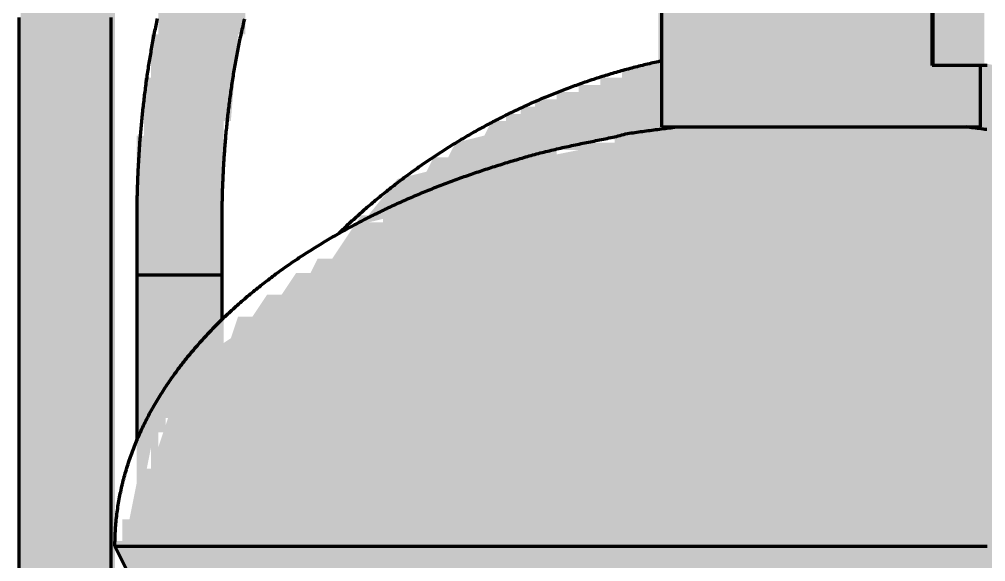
# Model space of a CAD drawing. Header units: millimetres. Extents: x 0 to 420, y 0 to 297.
# Drawn here: x 81.93 to 95.27, y 225.51 to 233.01 of the extents above; entities that cross this region are included whole.
import ezdxf

# ---------------------------------------------------------------- set-up
doc = ezdxf.new("R2010")
doc.units = ezdxf.units.MM
doc.layers.add('01-VISIBLE', color=7, linetype='CONTINUOUS', lineweight=70)
doc.layers.add('13-GRAFICA', color=30, linetype='CONTINUOUS', lineweight=18)

msp = doc.modelspace()

# ---------------------------------------------------------------- hatches: boundary and pattern name
at = {"layer": '13-GRAFICA', "true_color": 0xb21820}
h = msp.add_hatch(color=7, dxfattribs=at)
h.dxf.hatch_style = 1
h.paths.add_polyline_path([(81.95, 219), (81.95, 236.1), (82.05, 236.1), (82.05, 236.7), (82.15, 236.7), (82.15, 237), (82.25, 237), (82.25, 237.2), (82.35, 237.2), (82.35, 237.5), (82.45, 237.5), (82.55, 237.9), (82.85, 238.1), (82.85, 238.3), (83.15, 238.5), (83.15, 238.7), (83.45, 238.8), (84.05, 239.5), (84.25, 239.5), (84.25, 239.6), (84.45, 239.6), (84.45, 239.7), (84.65, 239.7), (84.65, 239.8), (84.85, 239.8), (84.85, 239.9), (85.05, 239.9), (85.05, 240), (85.25, 240), (85.25, 240.1), (85.95, 240.2), (85.95, 240.3), (86.25, 240.3), (86.25, 240.4), (87.05, 240.4), (87.05, 240.5), (98.95, 240.5), (98.95, 240.4), (99.75, 240.4), (99.75, 240.3), (100.05, 240.3), (100.05, 240.2), (100.75, 240.1), (100.75, 240), (100.95, 240), (100.95, 239.9), (101.15, 239.9), (101.15, 239.8), (101.35, 239.8), (101.35, 239.7), (101.95, 239.5), (102.55, 238.8), (102.85, 238.7), (102.85, 238.5), (103.15, 238.3), (103.15, 238.1), (103.45, 237.9), (103.45, 237.7), (103.55, 237.7), (103.55, 237.5), (103.65, 237.5), (103.65, 237.2), (103.75, 237.2), (103.85, 236.7), (103.95, 236.7), (103.95, 236.1), (104.05, 236.1), (104.05, 219), (103.95, 219), (103.75, 218.7), (103.55, 218.7), (103.45, 218.5), (103.25, 218.5), (103.15, 218.3), (102.95, 218.3), (102.95, 215.2), (102.75, 215.2), (102.75, 236.3), (102.65, 236.3), (102.65, 236.6), (102.55, 236.6), (102.55, 236.8), (102.45, 236.8), (102.45, 237.1), (102.35, 237.1), (102.25, 237.4), (101.95, 237.6), (101.95, 237.8), (101.85, 237.8), (101.75, 238), (101.55, 238), (101.25, 238.4), (101.05, 238.4), (100.95, 238.6), (100.75, 238.6), (100.75, 238.7), (100.55, 238.7), (100.55, 238.8), (100.35, 238.8), (100.35, 238.9), (100.05, 238.9), (100.05, 239), (99.75, 239), (99.75, 239.1), (99.25, 239.1), (99.25, 239.2), (86.75, 239.2), (86.75, 239.1), (86.25, 239.1), (86.25, 239), (85.65, 238.9), (85.65, 238.8), (85.05, 238.6), (84.95, 238.4), (84.75, 238.4), (84.45, 238), (84.25, 238), (84.25, 237.9), (84.05, 237.8), (84.05, 237.6), (83.75, 237.4), (83.75, 237.2), (83.55, 237.1), (83.55, 236.8), (83.45, 236.8), (83.35, 236.3), (83.25, 236.3), (83.25, 215.2), (83.05, 215.2), (83.05, 218.3), (82.85, 218.3), (82.75, 218.5), (82.55, 218.5), (82.45, 218.7), (82.25, 218.7), (82.25, 218.8)])
at = {"layer": '13-GRAFICA', "true_color": 0x202020}
h = msp.add_hatch(color=7, dxfattribs=at)
h.dxf.hatch_style = 1
h.paths.add_polyline_path([(83.55, 231.4), (83.65, 231.4), (83.65, 232.2), (83.75, 232.2), (83.75, 232.8), (83.85, 232.8), (83.85, 233.2), (83.95, 233.2), (83.95, 233.7), (84.05, 233.7), (84.05, 233.9), (84.15, 233.9), (84.25, 234.5), (84.35, 234.5), (84.35, 234.7), (84.45, 234.7), (84.65, 235.3), (84.75, 235.3), (85.45, 236.1), (85.75, 236.1), (85.75, 236.2), (85.95, 236.2), (85.95, 236.3), (87.55, 236.4), (87.55, 236.5), (90.05, 236.6), (90.05, 235.4), (88.25, 235.4), (88.25, 235.3), (86.55, 235.2), (86.55, 235.1), (85.95, 235), (85.95, 234.9), (85.75, 234.8), (85.75, 234.6), (85.55, 234.5), (85.45, 234.1), (85.35, 234.1), (85.35, 233.8), (85.25, 233.8), (85.15, 233.2), (85.05, 233.2), (85.05, 232.8), (84.95, 232.8), (84.85, 231.6), (84.75, 231.6), (84.75, 229.5), (83.55, 229.5)])
at = {"layer": '13-GRAFICA', "true_color": 0xc81e2d}
h = msp.add_hatch(color=7, dxfattribs=at)
h.dxf.hatch_style = 1
h.paths.add_polyline_path([(94.45, 233.5), (94.45, 234), (94.15, 234.1), (93.95, 234.4), (94.65, 234.4), (94.65, 234.3), (94.85, 234.3), (94.85, 234.2), (95.25, 233.9), (95.25, 232.4), (94.55, 232.4), (94.55, 233.5)])
at = {"layer": '13-GRAFICA', "true_color": 0xb21820}
h = msp.add_hatch(color=7, dxfattribs=at)
h.dxf.hatch_style = 1
h.paths.add_polyline_path([(90.75, 231.5), (90.75, 233.4), (94.55, 233.4), (94.55, 232.4), (95.25, 232.4), (95.25, 231.5)])
at = {"layer": '13-GRAFICA', "true_color": 0x202020}
h = msp.add_hatch(color=7, dxfattribs=at)
h.dxf.hatch_style = 1
h.paths.add_polyline_path([(87.15, 230.8), (87.55, 230.9), (87.65, 231.1), (87.85, 231.1), (87.95, 231.3), (88.35, 231.4), (88.45, 231.6), (88.65, 231.6), (88.65, 231.7), (88.85, 231.7), (88.85, 231.8), (89.05, 231.8), (89.05, 231.9), (89.35, 231.9), (89.35, 232), (89.65, 232), (89.65, 232.1), (89.95, 232.1), (89.95, 232.2), (90.25, 232.2), (90.25, 232.3), (90.75, 232.4), (90.75, 231.5), (90.65, 231.5), (90.65, 231.4), (89.65, 231.3), (89.65, 231.2), (89.35, 231.2), (89.35, 231.1), (89.15, 231.1), (89.15, 231), (88.25, 230.8), (88.25, 230.7), (88.05, 230.7), (88.05, 230.6), (87.15, 230.4), (87.15, 230.3), (86.75, 230.2), (86.65, 230), (86.45, 230), (86.65, 230.3), (86.75, 230.3)])
h = msp.add_hatch(color=7, dxfattribs=at)
h.dxf.hatch_style = 1
h.paths.add_polyline_path([(98.55, 230.6), (98.35, 230.6), (98.35, 230.7), (98.05, 230.7), (98.05, 230.8), (97.85, 230.8), (97.85, 230.9), (97.15, 231), (97.15, 231.1), (96.85, 231.1), (96.85, 231.2), (95.95, 231.3), (95.95, 231.4), (95.35, 231.4), (95.35, 231.5), (95.25, 231.5), (95.25, 232.4), (95.75, 232.3), (95.75, 232.2), (96.05, 232.2), (96.05, 232.1), (96.35, 232.1), (96.35, 232), (96.65, 232), (96.65, 231.9), (96.95, 231.9), (96.95, 231.8), (97.55, 231.6), (97.65, 231.4), (98.05, 231.3), (98.05, 231.2), (98.35, 231.1), (98.45, 230.9), (98.85, 230.8), (99.25, 230.3), (99.05, 230.3), (99.05, 230.4), (98.85, 230.4), (98.85, 230.5), (98.55, 230.5)])
at = {"layer": '13-GRAFICA', "true_color": 0xb21820}
h = msp.add_hatch(color=7, dxfattribs=at)
h.dxf.hatch_style = 1
h.paths.add_polyline_path([(83.45, 225.3), (83.25, 225.8), (83.35, 225.8), (83.35, 226.1), (83.45, 226.1), (83.55, 226.6), (83.65, 226.6), (83.65, 226.8), (83.75, 226.8), (83.75, 227.1), (83.85, 227.1), (84.05, 227.7), (84.35, 227.9), (84.35, 228.1), (84.55, 228.2), (84.55, 228.4), (84.85, 228.6), (84.95, 228.9), (85.15, 228.9), (85.35, 229.2), (85.55, 229.2), (85.75, 229.5), (85.95, 229.5), (86.05, 229.7), (86.25, 229.7), (86.45, 230), (86.65, 230), (86.75, 230.2), (86.95, 230.2), (86.95, 230.3), (87.15, 230.3), (87.15, 230.4), (88.05, 230.6), (88.05, 230.7), (88.25, 230.7), (88.25, 230.8), (89.15, 231), (89.15, 231.1), (89.65, 231.2), (89.65, 231.3), (90.15, 231.3), (90.15, 231.4), (90.65, 231.4), (90.65, 231.5), (95.35, 231.5), (95.35, 231.4), (95.95, 231.4), (95.95, 231.3), (96.85, 231.2), (96.85, 231.1), (97.55, 231), (97.55, 230.9), (97.85, 230.9), (97.85, 230.8), (98.05, 230.8), (98.05, 230.7), (98.35, 230.7), (98.35, 230.6), (98.55, 230.6), (98.55, 230.5), (98.85, 230.5), (98.85, 230.4), (99.05, 230.4), (99.05, 230.3), (99.65, 230.1), (99.75, 229.9), (100.15, 229.8), (100.25, 229.6), (100.45, 229.6), (100.75, 229.2), (100.95, 229.2), (100.95, 229.1), (101.85, 228.3), (101.85, 228.1), (102.05, 228), (102.15, 227.6), (102.25, 227.6), (102.35, 227.3), (102.45, 227.3), (102.45, 227), (102.55, 227), (102.55, 226.7), (102.65, 226.7), (102.65, 226.1), (102.75, 226.1), (102.75, 225.6), (102.65, 225.6), (102.55, 225.3)])
at = {"layer": '13-GRAFICA', "true_color": 0x202020}
h = msp.add_hatch(color=7, dxfattribs=at)
h.dxf.hatch_style = 1
h.paths.add_polyline_path([(83.55, 229.5), (84.75, 229.5), (84.75, 228.5), (84.55, 228.4), (84.55, 228.2), (84.35, 228.1), (84.35, 227.9), (84.05, 227.7), (84.05, 227.5), (83.95, 227.5), (83.95, 227.3), (83.85, 227.3), (83.85, 227.1), (83.75, 227.1), (83.65, 226.6), (83.55, 226.6)])

# ---------------------------------------------------------------- linework, layer by layer
at = {"layer": '01-VISIBLE'}
for p, q in [((90.8, 231.5191), (90.8, 233.3691)), ((94.5316, 232.3691), (94.5316, 233.3691)), ((94.5402, 233.3701), (94.5402, 232.3691)), ((94.5402, 232.3691), (94.5316, 232.3691)), ((95.2902, 232.3691), (94.5402, 232.3691)), ((95.2, 231.5191), (95.2, 232.3691)), ((81.93, 219), (81.93, 230.731)), ((83.2, 219), (83.2, 230.731)), ((83.55, 230.2052), (83.55, 229.4691)), ((84.725, 230.2052), (84.725, 229.4691)), ((83.55, 229.4691), (83.55, 227.1823)), ((84.725, 229.4691), (84.725, 228.8558)), ((83.4875, 225.25), (83.25, 225.725))]:
    msp.add_line(p, q, dxfattribs=at)
for points in [[(81.93, 230.731), (81.93, 230.756), (81.93, 230.781), (81.93, 230.806), (81.93, 230.831), (81.93, 230.856), (81.93, 230.881), (81.93, 230.906), (81.93, 230.931), (81.93, 230.956), (81.93, 230.981), (81.93, 231.006), (81.93, 231.031), (81.93, 231.056), (81.93, 231.081), (81.93, 231.106), (81.93, 231.131), (81.93, 231.156), (81.93, 231.181), (81.93, 231.206), (81.93, 231.231), (81.93, 231.256), (81.93, 231.281), (81.93, 231.306), (81.93, 231.331), (81.93, 231.356), (81.93, 231.381), (81.93, 231.406), (81.93, 231.431), (81.93, 231.456), (81.93, 231.481), (81.93, 231.506), (81.93, 231.531), (81.93, 231.556), (81.93, 231.581), (81.93, 231.606), (81.93, 231.631), (81.93, 231.656), (81.93, 231.681), (81.93, 231.706), (81.93, 231.731), (81.93, 231.756), (81.93, 231.781), (81.93, 231.806), (81.93, 231.831), (81.93, 231.856), (81.93, 231.881), (81.93, 231.906), (81.93, 231.931), (81.93, 231.956), (81.93, 231.981), (81.93, 232.006), (81.93, 232.031), (81.93, 232.056), (81.93, 232.081), (81.93, 232.106), (81.93, 232.131), (81.93, 232.156), (81.93, 232.181), (81.93, 232.206), (81.93, 232.231), (81.93, 232.256), (81.93, 232.281), (81.93, 232.306), (81.93, 232.331), (81.93, 232.356), (81.93, 232.381), (81.93, 232.406), (81.93, 232.431), (81.93, 232.456), (81.93, 232.481), (81.93, 232.506), (81.93, 232.531), (81.93, 232.556), (81.93, 232.581), (81.93, 232.606), (81.93, 232.631), (81.93, 232.656), (81.93, 232.681), (81.93, 232.706), (81.93, 232.731), (81.93, 232.756), (81.93, 232.781), (81.93, 232.806), (81.93, 232.831), (81.93, 232.856), (81.93, 232.881), (81.93, 232.906), (81.93, 232.931), (81.93, 232.956), (81.93, 232.981), (81.93, 233.006), (81.93, 233.031)], [(83.2, 230.731), (83.2, 230.756), (83.2, 230.781), (83.2, 230.806), (83.2, 230.831), (83.2, 230.856), (83.2, 230.881), (83.2, 230.906), (83.2, 230.931), (83.2, 230.956), (83.2, 230.981), (83.2, 231.006), (83.2, 231.031), (83.2, 231.056), (83.2, 231.081), (83.2, 231.106), (83.2, 231.131), (83.2, 231.156), (83.2, 231.181), (83.2, 231.206), (83.2, 231.231), (83.2, 231.256), (83.2, 231.281), (83.2, 231.306), (83.2, 231.331), (83.2, 231.356), (83.2, 231.381), (83.2, 231.406), (83.2, 231.431), (83.2, 231.456), (83.2, 231.481), (83.2, 231.506), (83.2, 231.531), (83.2, 231.556), (83.2, 231.581), (83.2, 231.606), (83.2, 231.631), (83.2, 231.656), (83.2, 231.681), (83.2, 231.706), (83.2, 231.731), (83.2, 231.756), (83.2, 231.781), (83.2, 231.806), (83.2, 231.831), (83.2, 231.856), (83.2, 231.881), (83.2, 231.906), (83.2, 231.931), (83.2, 231.956), (83.2, 231.981), (83.2, 232.006), (83.2, 232.031), (83.2, 232.056), (83.2, 232.081), (83.2, 232.106), (83.2, 232.131), (83.2, 232.156), (83.2, 232.181), (83.2, 232.206), (83.2, 232.231), (83.2, 232.256), (83.2, 232.281), (83.2, 232.306), (83.2, 232.331), (83.2, 232.356), (83.2, 232.381), (83.2, 232.406), (83.2, 232.431), (83.2, 232.456), (83.2, 232.481), (83.2, 232.506), (83.2, 232.531), (83.2, 232.556), (83.2, 232.581), (83.2, 232.606), (83.2, 232.631), (83.2, 232.656), (83.2, 232.681), (83.2, 232.706), (83.2, 232.731), (83.2, 232.756), (83.2, 232.781), (83.2, 232.806), (83.2, 232.831), (83.2, 232.856), (83.2, 232.881), (83.2, 232.906), (83.2, 232.931), (83.2, 232.956), (83.2, 232.981), (83.2, 233.006), (83.2, 233.031)], [(83.8338, 233.0188), (83.8285, 232.9943), (83.8233, 232.9698), (83.8182, 232.9453), (83.8131, 232.9207), (83.8081, 232.8961), (83.8031, 232.8716), (83.7982, 232.847), (83.7933, 232.8224), (83.7885, 232.7978), (83.7837, 232.7732), (83.779, 232.7486), (83.7743, 232.7239), (83.7697, 232.6993), (83.7652, 232.6746), (83.7607, 232.6499), (83.7563, 232.6253), (83.7519, 232.6006), (83.7475, 232.5759), (83.7433, 232.5512), (83.739, 232.5265), (83.7348, 232.5018), (83.7307, 232.477), (83.7266, 232.4523), (83.7226, 232.4275), (83.7186, 232.4028), (83.7147, 232.378), (83.7108, 232.3533), (83.707, 232.3285), (83.7032, 232.3037), (83.6995, 232.2789), (83.6958, 232.2541), (83.6922, 232.2293), (83.6886, 232.2045), (83.6851, 232.1797), (83.6816, 232.1548), (83.6782, 232.13), (83.6748, 232.1052), (83.6715, 232.0803), (83.6682, 232.0554), (83.6649, 232.0306), (83.6618, 232.0057), (83.6586, 231.9808), (83.6555, 231.956), (83.6525, 231.9311), (83.6495, 231.9062), (83.6465, 231.8813), (83.6436, 231.8564), (83.6407, 231.8315), (83.6379, 231.8066), (83.6352, 231.7816), (83.6324, 231.7567), (83.6298, 231.7318), (83.6271, 231.7069), (83.6246, 231.6819), (83.622, 231.657), (83.6195, 231.632), (83.6171, 231.6071), (83.6147, 231.5821), (83.6123, 231.5572), (83.61, 231.5322), (83.6077, 231.5072), (83.6055, 231.4823), (83.6033, 231.4573), (83.6012, 231.4323), (83.5991, 231.4073), (83.5971, 231.3823), (83.5951, 231.3573), (83.5931, 231.3323), (83.5912, 231.3073), (83.5894, 231.2823), (83.5875, 231.2573), (83.5858, 231.2323), (83.584, 231.2073), (83.5823, 231.1823), (83.5807, 231.1573), (83.5791, 231.1323), (83.5775, 231.1072), (83.576, 231.0822), (83.5745, 231.0572), (83.5731, 231.0322), (83.5717, 231.0071), (83.5704, 230.9821), (83.5691, 230.957), (83.5678, 230.932), (83.5666, 230.907), (83.5655, 230.8819), (83.5643, 230.8569), (83.5632, 230.8318), (83.5622, 230.8068), (83.5612, 230.7817), (83.5602, 230.7567), (83.5593, 230.7316), (83.5585, 230.7066), (83.5576, 230.6815), (83.5569, 230.6564), (83.5561, 230.6314), (83.5554, 230.6063), (83.5548, 230.5813), (83.5541, 230.5562), (83.5536, 230.5311), (83.553, 230.5061), (83.5526, 230.481), (83.5521, 230.4559), (83.5517, 230.4309), (83.5514, 230.4058), (83.551, 230.3807), (83.5508, 230.3557), (83.5505, 230.3306), (83.5503, 230.3055), (83.5502, 230.2804), (83.5501, 230.2554), (83.55, 230.2303), (83.55, 230.2052)], [(85.0374, 233.0105), (85.0315, 232.9861), (85.0257, 232.9618), (85.0199, 232.9374), (85.0142, 232.9131), (85.0086, 232.8887), (85.003, 232.8643), (84.9975, 232.8398), (84.9921, 232.8154), (84.9867, 232.7909), (84.9814, 232.7665), (84.9762, 232.742), (84.971, 232.7175), (84.9659, 232.693), (84.9608, 232.6685), (84.9558, 232.6439), (84.9509, 232.6194), (84.946, 232.5948), (84.9412, 232.5703), (84.9365, 232.5457), (84.9318, 232.5211), (84.9272, 232.4965), (84.9226, 232.4719), (84.9181, 232.4472), (84.9136, 232.4226), (84.9093, 232.3979), (84.9049, 232.3733), (84.9007, 232.3486), (84.8964, 232.3239), (84.8923, 232.2992), (84.8882, 232.2745), (84.8841, 232.2498), (84.8801, 232.2251), (84.8762, 232.2004), (84.8723, 232.1757), (84.8685, 232.1509), (84.8647, 232.1262), (84.861, 232.1014), (84.8574, 232.0766), (84.8538, 232.0519), (84.8502, 232.0271), (84.8467, 232.0023), (84.8433, 231.9775), (84.8399, 231.9527), (84.8365, 231.9279), (84.8333, 231.9031), (84.83, 231.8782), (84.8268, 231.8534), (84.8237, 231.8286), (84.8206, 231.8037), (84.8176, 231.7789), (84.8146, 231.754), (84.8117, 231.7291), (84.8089, 231.7043), (84.806, 231.6794), (84.8033, 231.6545), (84.8005, 231.6296), (84.7979, 231.6047), (84.7953, 231.5798), (84.7927, 231.5549), (84.7902, 231.53), (84.7877, 231.5051), (84.7853, 231.4802), (84.7829, 231.4552), (84.7806, 231.4303), (84.7783, 231.4054), (84.7761, 231.3804), (84.7739, 231.3555), (84.7718, 231.3306), (84.7697, 231.3056), (84.7677, 231.2807), (84.7657, 231.2557), (84.7638, 231.2307), (84.7619, 231.2058), (84.7601, 231.1808), (84.7583, 231.1558), (84.7565, 231.1309), (84.7548, 231.1059), (84.7532, 231.0809), (84.7516, 231.0559), (84.7501, 231.0309), (84.7486, 231.0059), (84.7471, 230.9809), (84.7457, 230.9559), (84.7443, 230.9309), (84.743, 230.9059), (84.7417, 230.8809), (84.7405, 230.8559), (84.7393, 230.8309), (84.7382, 230.8059), (84.7371, 230.7809), (84.7361, 230.7559), (84.7351, 230.7309), (84.7342, 230.7058), (84.7333, 230.6808), (84.7324, 230.6558), (84.7316, 230.6308), (84.7309, 230.6058), (84.7302, 230.5807), (84.7295, 230.5557), (84.7289, 230.5307), (84.7283, 230.5056), (84.7278, 230.4806), (84.7273, 230.4556), (84.7269, 230.4305), (84.7265, 230.4055), (84.7261, 230.3805), (84.7258, 230.3554), (84.7256, 230.3304), (84.7254, 230.3054), (84.7252, 230.2803), (84.7251, 230.2553), (84.725, 230.2303), (84.725, 230.2052)], [(90.8, 232.4316), (90.7754, 232.4263), (90.7509, 232.421), (90.7264, 232.4156), (90.7019, 232.4101), (90.6774, 232.4045), (90.6529, 232.3989), (90.6285, 232.3932), (90.604, 232.3874), (90.5796, 232.3816), (90.5552, 232.3757), (90.5308, 232.3697), (90.5064, 232.3637), (90.482, 232.3576), (90.4577, 232.3515), (90.4333, 232.3452), (90.409, 232.3389), (90.3847, 232.3326), (90.3605, 232.3261), (90.3362, 232.3196), (90.312, 232.3131), (90.2877, 232.3064), (90.2635, 232.2998), (90.2393, 232.293), (90.2152, 232.2862), (90.191, 232.2793), (90.1669, 232.2723), (90.1428, 232.2653), (90.1187, 232.2582), (90.0946, 232.251), (90.0706, 232.2438), (90.0465, 232.2365), (90.0225, 232.2292), (89.9985, 232.2217), (89.9745, 232.2142), (89.9506, 232.2067), (89.9267, 232.1991), (89.9028, 232.1914), (89.8789, 232.1836), (89.855, 232.1758), (89.8312, 232.1679), (89.8073, 232.16), (89.7835, 232.152), (89.7597, 232.1439), (89.736, 232.1357), (89.7123, 232.1275), (89.6885, 232.1192), (89.6648, 232.1109), (89.6412, 232.1025), (89.6175, 232.094), (89.5939, 232.0855), (89.5703, 232.0769), (89.5467, 232.0682), (89.5232, 232.0595), (89.4997, 232.0507), (89.4762, 232.0419), (89.4527, 232.0329), (89.4292, 232.0239), (89.4058, 232.0149), (89.3824, 232.0058), (89.359, 231.9966), (89.3357, 231.9874), (89.3124, 231.978), (89.2891, 231.9687), (89.2658, 231.9592), (89.2425, 231.9497), (89.2193, 231.9402), (89.1961, 231.9305), (89.1729, 231.9209), (89.1498, 231.9111), (89.1267, 231.9013), (89.1036, 231.8914), (89.0805, 231.8815), (89.0575, 231.8714), (89.0345, 231.8614), (89.0115, 231.8512), (88.9886, 231.841), (88.9656, 231.8308), (88.9427, 231.8205), (88.9199, 231.8101), (88.897, 231.7996), (88.8742, 231.7891), (88.8514, 231.7785), (88.8287, 231.7679), (88.806, 231.7572), (88.7833, 231.7465), (88.7606, 231.7356), (88.738, 231.7247), (88.7154, 231.7138), (88.6928, 231.7028), (88.6703, 231.6917), (88.6477, 231.6806), (88.6253, 231.6694), (88.6028, 231.6581), (88.5804, 231.6468), (88.558, 231.6354), (88.5356, 231.624), (88.5133, 231.6125), (88.491, 231.6009), (88.4688, 231.5893), (88.4465, 231.5776), (88.4243, 231.5659), (88.4022, 231.5541), (88.38, 231.5422), (88.3579, 231.5303), (88.3359, 231.5183), (88.3138, 231.5062), (88.2918, 231.4941), (88.2698, 231.482), (88.2479, 231.4697), (88.226, 231.4574), (88.2041, 231.4451), (88.1823, 231.4327), (88.1605, 231.4202), (88.1387, 231.4077), (88.117, 231.3951), (88.0953, 231.3824), (88.0736, 231.3697), (88.052, 231.357), (88.0304, 231.3441), (88.0089, 231.3313), (87.9873, 231.3183), (87.9659, 231.3053), (87.9444, 231.2922), (87.923, 231.2791), (87.9016, 231.2659), (87.8803, 231.2527), (87.859, 231.2394), (87.8377, 231.226), (87.8165, 231.2126), (87.7953, 231.1992), (87.7741, 231.1856), (87.753, 231.172), (87.7319, 231.1584), (87.7109, 231.1447), (87.6898, 231.1309), (87.6689, 231.1171), (87.6479, 231.1032), (87.627, 231.0893), (87.6062, 231.0753), (87.5854, 231.0613), (87.5646, 231.0472), (87.5439, 231.033), (87.5231, 231.0188), (87.5025, 231.0045), (87.4819, 230.9902), (87.4613, 230.9758), (87.4407, 230.9613), (87.4202, 230.9468), (87.3998, 230.9323), (87.3793, 230.9177), (87.359, 230.903), (87.3386, 230.8883), (87.3183, 230.8735), (87.298, 230.8586), (87.2778, 230.8438), (87.2576, 230.8288), (87.2375, 230.8138), (87.2174, 230.7987), (87.1973, 230.7836), (87.1773, 230.7685), (87.1573, 230.7532), (87.1374, 230.738), (87.1175, 230.7226), (87.0977, 230.7072), (87.0779, 230.6918), (87.0581, 230.6763), (87.0384, 230.6608), (87.0187, 230.6452), (86.999, 230.6295), (86.9795, 230.6138), (86.9599, 230.598), (86.9404, 230.5822), (86.9209, 230.5663), (86.9015, 230.5504), (86.8821, 230.5344), (86.8628, 230.5184), (86.8435, 230.5023), (86.8243, 230.4862), (86.8051, 230.47), (86.7859, 230.4538), (86.7668, 230.4375), (86.7477, 230.4211), (86.7287, 230.4047), (86.7097, 230.3883), (86.6908, 230.3718), (86.6719, 230.3552), (86.6531, 230.3386), (86.6343, 230.322), (86.6155, 230.3052), (86.5968, 230.2885), (86.5781, 230.2717), (86.5595, 230.2548), (86.541, 230.2379), (86.5224, 230.2209), (86.504, 230.2039), (86.4855, 230.1869), (86.4672, 230.1697), (86.4488, 230.1526), (86.4305, 230.1354), (86.4123, 230.1181), (86.3941, 230.1008), (86.376, 230.0834), (86.3579, 230.066), (86.3398, 230.0485)], [(90.8, 232.4316), (90.7754, 232.4263), (90.7509, 232.421), (90.7264, 232.4156), (90.7019, 232.4101), (90.6774, 232.4045), (90.6529, 232.3989), (90.6285, 232.3932), (90.604, 232.3874), (90.5796, 232.3816), (90.5552, 232.3757), (90.5308, 232.3697), (90.5064, 232.3637), (90.482, 232.3576), (90.4577, 232.3515), (90.4333, 232.3452), (90.409, 232.3389), (90.3847, 232.3326), (90.3605, 232.3261), (90.3362, 232.3196), (90.312, 232.3131), (90.2877, 232.3064), (90.2635, 232.2998), (90.2393, 232.293), (90.2152, 232.2862), (90.191, 232.2793), (90.1669, 232.2723), (90.1428, 232.2653), (90.1187, 232.2582), (90.0946, 232.251), (90.0706, 232.2438), (90.0465, 232.2365), (90.0225, 232.2292), (89.9985, 232.2217), (89.9745, 232.2142), (89.9506, 232.2067), (89.9267, 232.1991), (89.9028, 232.1914), (89.8789, 232.1836), (89.855, 232.1758), (89.8312, 232.1679), (89.8073, 232.16), (89.7835, 232.152), (89.7597, 232.1439), (89.736, 232.1357), (89.7123, 232.1275), (89.6885, 232.1192), (89.6648, 232.1109), (89.6412, 232.1025), (89.6175, 232.094), (89.5939, 232.0855), (89.5703, 232.0769), (89.5467, 232.0682), (89.5232, 232.0595), (89.4997, 232.0507), (89.4762, 232.0419), (89.4527, 232.0329), (89.4292, 232.0239), (89.4058, 232.0149), (89.3824, 232.0058), (89.359, 231.9966), (89.3357, 231.9874), (89.3124, 231.978), (89.2891, 231.9687), (89.2658, 231.9592), (89.2425, 231.9497), (89.2193, 231.9402), (89.1961, 231.9305), (89.1729, 231.9209), (89.1498, 231.9111), (89.1267, 231.9013), (89.1036, 231.8914), (89.0805, 231.8815), (89.0575, 231.8714), (89.0345, 231.8614), (89.0115, 231.8512), (88.9886, 231.841), (88.9656, 231.8308), (88.9427, 231.8205), (88.9199, 231.8101), (88.897, 231.7996), (88.8742, 231.7891), (88.8514, 231.7785), (88.8287, 231.7679), (88.806, 231.7572), (88.7833, 231.7465), (88.7606, 231.7356), (88.738, 231.7247), (88.7154, 231.7138), (88.6928, 231.7028), (88.6703, 231.6917), (88.6477, 231.6806), (88.6253, 231.6694), (88.6028, 231.6581), (88.5804, 231.6468), (88.558, 231.6354), (88.5356, 231.624), (88.5133, 231.6125), (88.491, 231.6009), (88.4688, 231.5893), (88.4465, 231.5776), (88.4243, 231.5659), (88.4022, 231.5541), (88.38, 231.5422), (88.3579, 231.5303), (88.3359, 231.5183), (88.3138, 231.5062), (88.2918, 231.4941), (88.2698, 231.482), (88.2479, 231.4697), (88.226, 231.4574), (88.2041, 231.4451), (88.1823, 231.4327), (88.1605, 231.4202), (88.1387, 231.4077), (88.117, 231.3951), (88.0953, 231.3824), (88.0736, 231.3697), (88.052, 231.357), (88.0304, 231.3441), (88.0089, 231.3313), (87.9873, 231.3183), (87.9659, 231.3053), (87.9444, 231.2922), (87.923, 231.2791), (87.9016, 231.2659), (87.8803, 231.2527), (87.859, 231.2394), (87.8377, 231.226), (87.8165, 231.2126), (87.7953, 231.1992), (87.7741, 231.1856), (87.753, 231.172), (87.7319, 231.1584), (87.7109, 231.1447), (87.6898, 231.1309), (87.6689, 231.1171), (87.6479, 231.1032), (87.627, 231.0893), (87.6062, 231.0753), (87.5854, 231.0613), (87.5646, 231.0472), (87.5439, 231.033), (87.5231, 231.0188), (87.5025, 231.0045), (87.4819, 230.9902), (87.4613, 230.9758), (87.4407, 230.9613), (87.4202, 230.9468), (87.3998, 230.9323), (87.3793, 230.9177), (87.359, 230.903), (87.3386, 230.8883), (87.3183, 230.8735), (87.298, 230.8586), (87.2778, 230.8438), (87.2576, 230.8288), (87.2375, 230.8138), (87.2174, 230.7987), (87.1973, 230.7836), (87.1773, 230.7685), (87.1573, 230.7532), (87.1374, 230.738), (87.1175, 230.7226), (87.0977, 230.7072), (87.0779, 230.6918), (87.0581, 230.6763), (87.0384, 230.6608), (87.0187, 230.6452), (86.999, 230.6295), (86.9795, 230.6138), (86.9599, 230.598), (86.9404, 230.5822), (86.9209, 230.5663), (86.9015, 230.5504), (86.8821, 230.5344), (86.8628, 230.5184), (86.8435, 230.5023), (86.8243, 230.4862), (86.8051, 230.47), (86.7859, 230.4538), (86.7668, 230.4375), (86.7477, 230.4211), (86.7287, 230.4047), (86.7097, 230.3883), (86.6908, 230.3718), (86.6719, 230.3552), (86.6531, 230.3386), (86.6343, 230.322), (86.6155, 230.3052), (86.5968, 230.2885), (86.5781, 230.2717), (86.5595, 230.2548), (86.541, 230.2379), (86.5224, 230.2209), (86.504, 230.2039), (86.4855, 230.1869), (86.4672, 230.1697), (86.4488, 230.1526), (86.4305, 230.1354), (86.4123, 230.1181), (86.3941, 230.1008), (86.376, 230.0834), (86.3579, 230.066), (86.3398, 230.0485)], [(90.8, 232.4316), (90.7754, 232.4263), (90.7509, 232.421), (90.7264, 232.4156), (90.7019, 232.4101), (90.6774, 232.4045), (90.6529, 232.3989), (90.6285, 232.3932), (90.604, 232.3874), (90.5796, 232.3816), (90.5552, 232.3757), (90.5308, 232.3697), (90.5064, 232.3637), (90.482, 232.3576), (90.4577, 232.3515), (90.4333, 232.3452), (90.409, 232.3389), (90.3847, 232.3326), (90.3605, 232.3261), (90.3362, 232.3196), (90.312, 232.3131), (90.2877, 232.3064), (90.2635, 232.2998), (90.2393, 232.293), (90.2152, 232.2862), (90.191, 232.2793), (90.1669, 232.2723), (90.1428, 232.2653), (90.1187, 232.2582), (90.0946, 232.251), (90.0706, 232.2438), (90.0465, 232.2365), (90.0225, 232.2292), (89.9985, 232.2217), (89.9745, 232.2142), (89.9506, 232.2067), (89.9267, 232.1991), (89.9028, 232.1914), (89.8789, 232.1836), (89.855, 232.1758), (89.8312, 232.1679), (89.8073, 232.16), (89.7835, 232.152), (89.7597, 232.1439), (89.736, 232.1357), (89.7123, 232.1275), (89.6885, 232.1192), (89.6648, 232.1109), (89.6412, 232.1025), (89.6175, 232.094), (89.5939, 232.0855), (89.5703, 232.0769), (89.5467, 232.0682), (89.5232, 232.0595), (89.4997, 232.0507), (89.4762, 232.0419), (89.4527, 232.0329), (89.4292, 232.0239), (89.4058, 232.0149), (89.3824, 232.0058), (89.359, 231.9966), (89.3357, 231.9874), (89.3124, 231.978), (89.2891, 231.9687), (89.2658, 231.9592), (89.2425, 231.9497), (89.2193, 231.9402), (89.1961, 231.9305), (89.1729, 231.9209), (89.1498, 231.9111), (89.1267, 231.9013), (89.1036, 231.8914), (89.0805, 231.8815), (89.0575, 231.8714), (89.0345, 231.8614), (89.0115, 231.8512), (88.9886, 231.841), (88.9656, 231.8308), (88.9427, 231.8205), (88.9199, 231.8101), (88.897, 231.7996), (88.8742, 231.7891), (88.8514, 231.7785), (88.8287, 231.7679), (88.806, 231.7572), (88.7833, 231.7465), (88.7606, 231.7356), (88.738, 231.7247), (88.7154, 231.7138), (88.6928, 231.7028), (88.6703, 231.6917), (88.6477, 231.6806), (88.6253, 231.6694), (88.6028, 231.6581), (88.5804, 231.6468), (88.558, 231.6354), (88.5356, 231.624), (88.5133, 231.6125), (88.491, 231.6009), (88.4688, 231.5893), (88.4465, 231.5776), (88.4243, 231.5659), (88.4022, 231.5541), (88.38, 231.5422), (88.3579, 231.5303), (88.3359, 231.5183), (88.3138, 231.5062), (88.2918, 231.4941), (88.2698, 231.482), (88.2479, 231.4697), (88.226, 231.4574), (88.2041, 231.4451), (88.1823, 231.4327), (88.1605, 231.4202), (88.1387, 231.4077), (88.117, 231.3951), (88.0953, 231.3824), (88.0736, 231.3697), (88.052, 231.357), (88.0304, 231.3441), (88.0089, 231.3313), (87.9873, 231.3183), (87.9659, 231.3053), (87.9444, 231.2922), (87.923, 231.2791), (87.9016, 231.2659), (87.8803, 231.2527), (87.859, 231.2394), (87.8377, 231.226), (87.8165, 231.2126), (87.7953, 231.1992), (87.7741, 231.1856), (87.753, 231.172), (87.7319, 231.1584), (87.7109, 231.1447), (87.6898, 231.1309), (87.6689, 231.1171), (87.6479, 231.1032), (87.627, 231.0893), (87.6062, 231.0753), (87.5854, 231.0613), (87.5646, 231.0472), (87.5439, 231.033), (87.5231, 231.0188), (87.5025, 231.0045), (87.4819, 230.9902), (87.4613, 230.9758), (87.4407, 230.9613), (87.4202, 230.9468), (87.3998, 230.9323), (87.3793, 230.9177), (87.359, 230.903), (87.3386, 230.8883), (87.3183, 230.8735), (87.298, 230.8586), (87.2778, 230.8438), (87.2576, 230.8288), (87.2375, 230.8138), (87.2174, 230.7987), (87.1973, 230.7836), (87.1773, 230.7685), (87.1573, 230.7532), (87.1374, 230.738), (87.1175, 230.7226), (87.0977, 230.7072), (87.0779, 230.6918), (87.0581, 230.6763), (87.0384, 230.6608), (87.0187, 230.6452), (86.999, 230.6295), (86.9795, 230.6138), (86.9599, 230.598), (86.9404, 230.5822), (86.9209, 230.5663), (86.9015, 230.5504), (86.8821, 230.5344), (86.8628, 230.5184), (86.8435, 230.5023), (86.8243, 230.4862), (86.8051, 230.47), (86.7859, 230.4538), (86.7668, 230.4375), (86.7477, 230.4211), (86.7287, 230.4047), (86.7097, 230.3883), (86.6908, 230.3718), (86.6719, 230.3552), (86.6531, 230.3386), (86.6343, 230.322), (86.6155, 230.3052), (86.5968, 230.2885), (86.5781, 230.2717), (86.5595, 230.2548), (86.541, 230.2379), (86.5224, 230.2209), (86.504, 230.2039), (86.4855, 230.1869), (86.4672, 230.1697), (86.4488, 230.1526), (86.4305, 230.1354), (86.4123, 230.1181), (86.3941, 230.1008), (86.376, 230.0834), (86.3579, 230.066), (86.3398, 230.0485)], [(90.8, 232.4316), (90.7754, 232.4263), (90.7509, 232.421), (90.7264, 232.4156), (90.7019, 232.4101), (90.6774, 232.4045), (90.6529, 232.3989), (90.6285, 232.3932), (90.604, 232.3874), (90.5796, 232.3816), (90.5552, 232.3757), (90.5308, 232.3697), (90.5064, 232.3637), (90.482, 232.3576), (90.4577, 232.3515), (90.4333, 232.3452), (90.409, 232.3389), (90.3847, 232.3326), (90.3605, 232.3261), (90.3362, 232.3196), (90.312, 232.3131), (90.2877, 232.3064), (90.2635, 232.2998), (90.2393, 232.293), (90.2152, 232.2862), (90.191, 232.2793), (90.1669, 232.2723), (90.1428, 232.2653), (90.1187, 232.2582), (90.0946, 232.251), (90.0706, 232.2438), (90.0465, 232.2365), (90.0225, 232.2292), (89.9985, 232.2217), (89.9745, 232.2142), (89.9506, 232.2067), (89.9267, 232.1991), (89.9028, 232.1914), (89.8789, 232.1836), (89.855, 232.1758), (89.8312, 232.1679), (89.8073, 232.16), (89.7835, 232.152), (89.7597, 232.1439), (89.736, 232.1357), (89.7123, 232.1275), (89.6885, 232.1192), (89.6648, 232.1109), (89.6412, 232.1025), (89.6175, 232.094), (89.5939, 232.0855), (89.5703, 232.0769), (89.5467, 232.0682), (89.5232, 232.0595), (89.4997, 232.0507), (89.4762, 232.0419), (89.4527, 232.0329), (89.4292, 232.0239), (89.4058, 232.0149), (89.3824, 232.0058), (89.359, 231.9966), (89.3357, 231.9874), (89.3124, 231.978), (89.2891, 231.9687), (89.2658, 231.9592), (89.2425, 231.9497), (89.2193, 231.9402), (89.1961, 231.9305), (89.1729, 231.9209), (89.1498, 231.9111), (89.1267, 231.9013), (89.1036, 231.8914), (89.0805, 231.8815), (89.0575, 231.8714), (89.0345, 231.8614), (89.0115, 231.8512), (88.9886, 231.841), (88.9656, 231.8308), (88.9427, 231.8205), (88.9199, 231.8101), (88.897, 231.7996), (88.8742, 231.7891), (88.8514, 231.7785), (88.8287, 231.7679), (88.806, 231.7572), (88.7833, 231.7465), (88.7606, 231.7356), (88.738, 231.7247), (88.7154, 231.7138), (88.6928, 231.7028), (88.6703, 231.6917), (88.6477, 231.6806), (88.6253, 231.6694), (88.6028, 231.6581), (88.5804, 231.6468), (88.558, 231.6354), (88.5356, 231.624), (88.5133, 231.6125), (88.491, 231.6009), (88.4688, 231.5893), (88.4465, 231.5776), (88.4243, 231.5659), (88.4022, 231.5541), (88.38, 231.5422), (88.3579, 231.5303), (88.3359, 231.5183), (88.3138, 231.5062), (88.2918, 231.4941), (88.2698, 231.482), (88.2479, 231.4697), (88.226, 231.4574), (88.2041, 231.4451), (88.1823, 231.4327), (88.1605, 231.4202), (88.1387, 231.4077), (88.117, 231.3951), (88.0953, 231.3824), (88.0736, 231.3697), (88.052, 231.357), (88.0304, 231.3441), (88.0089, 231.3313), (87.9873, 231.3183), (87.9659, 231.3053), (87.9444, 231.2922), (87.923, 231.2791), (87.9016, 231.2659), (87.8803, 231.2527), (87.859, 231.2394), (87.8377, 231.226), (87.8165, 231.2126), (87.7953, 231.1992), (87.7741, 231.1856), (87.753, 231.172), (87.7319, 231.1584), (87.7109, 231.1447), (87.6898, 231.1309), (87.6689, 231.1171), (87.6479, 231.1032), (87.627, 231.0893), (87.6062, 231.0753), (87.5854, 231.0613), (87.5646, 231.0472), (87.5439, 231.033), (87.5231, 231.0188), (87.5025, 231.0045), (87.4819, 230.9902), (87.4613, 230.9758), (87.4407, 230.9613), (87.4202, 230.9468), (87.3998, 230.9323), (87.3793, 230.9177), (87.359, 230.903), (87.3386, 230.8883), (87.3183, 230.8735), (87.298, 230.8586), (87.2778, 230.8438), (87.2576, 230.8288), (87.2375, 230.8138), (87.2174, 230.7987), (87.1973, 230.7836), (87.1773, 230.7685), (87.1573, 230.7532), (87.1374, 230.738), (87.1175, 230.7226), (87.0977, 230.7072), (87.0779, 230.6918), (87.0581, 230.6763), (87.0384, 230.6608), (87.0187, 230.6452), (86.999, 230.6295), (86.9795, 230.6138), (86.9599, 230.598), (86.9404, 230.5822), (86.9209, 230.5663), (86.9015, 230.5504), (86.8821, 230.5344), (86.8628, 230.5184), (86.8435, 230.5023), (86.8243, 230.4862), (86.8051, 230.47), (86.7859, 230.4538), (86.7668, 230.4375), (86.7477, 230.4211), (86.7287, 230.4047), (86.7097, 230.3883), (86.6908, 230.3718), (86.6719, 230.3552), (86.6531, 230.3386), (86.6343, 230.322), (86.6155, 230.3052), (86.5968, 230.2885), (86.5781, 230.2717), (86.5595, 230.2548), (86.541, 230.2379), (86.5224, 230.2209), (86.504, 230.2039), (86.4855, 230.1869), (86.4672, 230.1697), (86.4488, 230.1526), (86.4305, 230.1354), (86.4123, 230.1181), (86.3941, 230.1008), (86.376, 230.0834), (86.3579, 230.066), (86.3398, 230.0485)], [(83.25, 225.725), (83.2501, 225.7512), (83.2503, 225.7774), (83.2508, 225.8036), (83.2514, 225.8299), (83.2523, 225.8561), (83.2533, 225.8823), (83.2545, 225.9084), (83.256, 225.9346), (83.2576, 225.9608), (83.2594, 225.9869), (83.2614, 226.0131), (83.2636, 226.0392), (83.266, 226.0653), (83.2686, 226.0914), (83.2713, 226.1175), (83.2743, 226.1435), (83.2774, 226.1696), (83.2808, 226.1956), (83.2843, 226.2216), (83.288, 226.2475), (83.2919, 226.2734), (83.296, 226.2993), (83.3002, 226.3252), (83.3047, 226.351), (83.3093, 226.3768), (83.3141, 226.4026), (83.3191, 226.4284), (83.3243, 226.4541), (83.3296, 226.4797), (83.3352, 226.5054), (83.3409, 226.5309), (83.3467, 226.5565), (83.3528, 226.582), (83.359, 226.6075), (83.3654, 226.6329), (83.372, 226.6583), (83.3788, 226.6836), (83.3857, 226.7089), (83.3928, 226.7341), (83.4001, 226.7593), (83.4075, 226.7845), (83.4151, 226.8095), (83.4229, 226.8346), (83.4308, 226.8596), (83.4389, 226.8845), (83.4472, 226.9094), (83.4556, 226.9342), (83.4642, 226.959), (83.473, 226.9837), (83.4819, 227.0084), (83.491, 227.0329), (83.5002, 227.0575), (83.5096, 227.082), (83.5192, 227.1064), (83.5289, 227.1307), (83.5387, 227.155), (83.5487, 227.1793), (83.5589, 227.2034), (83.5692, 227.2275), (83.5797, 227.2516), (83.5903, 227.2755), (83.6011, 227.2994), (83.612, 227.3233), (83.623, 227.3471), (83.6342, 227.3708), (83.6456, 227.3944), (83.6571, 227.418), (83.6687, 227.4414), (83.6805, 227.4649), (83.6924, 227.4882), (83.7045, 227.5115), (83.7166, 227.5347), (83.729, 227.5579), (83.7414, 227.5809), (83.754, 227.6039), (83.7668, 227.6269), (83.7796, 227.6497), (83.7926, 227.6725), (83.8057, 227.6952), (83.819, 227.7178), (83.8323, 227.7404), (83.8458, 227.7628), (83.8595, 227.7852), (83.8732, 227.8076), (83.8871, 227.8298), (83.9011, 227.852), (83.9152, 227.8741), (83.9294, 227.8961), (83.9437, 227.918), (83.9582, 227.9399), (83.9728, 227.9617), (83.9875, 227.9834), (84.0023, 228.0051), (84.0172, 228.0266), (84.0322, 228.0481), (84.0473, 228.0695), (84.0626, 228.0909), (84.0779, 228.1121), (84.0934, 228.1333), (84.1089, 228.1544), (84.1246, 228.1754), (84.1403, 228.1964), (84.1562, 228.2173), (84.1722, 228.2381), (84.1882, 228.2588), (84.2044, 228.2794), (84.2206, 228.3), (84.237, 228.3205), (84.2535, 228.3409), (84.2701, 228.3612), (84.2867, 228.3814), (84.3035, 228.4016), (84.3203, 228.4217), (84.3373, 228.4417), (84.3543, 228.4616), (84.3714, 228.4815), (84.3886, 228.5012), (84.4059, 228.5209), (84.4233, 228.5406), (84.4408, 228.5601), (84.4584, 228.5796), (84.476, 228.599), (84.4938, 228.6183), (84.5116, 228.6375), (84.5295, 228.6566), (84.5475, 228.6757), (84.5655, 228.6947), (84.5837, 228.7136), (84.6019, 228.7325), (84.6202, 228.7513), (84.6386, 228.7699), (84.6571, 228.7886), (84.6756, 228.8071), (84.6942, 228.8256), (84.7129, 228.8439), (84.7317, 228.8623), (84.7505, 228.8805), (84.7694, 228.8986), (84.7884, 228.9167), (84.8075, 228.9347), (84.8266, 228.9527), (84.8458, 228.9705), (84.8651, 228.9883), (84.8844, 229.006), (84.9038, 229.0236), (84.9233, 229.0412), (84.9428, 229.0587), (84.9624, 229.0761), (84.9821, 229.0934), (85.0018, 229.1107), (85.0217, 229.1278), (85.0415, 229.1449), (85.0614, 229.162), (85.0814, 229.1789), (85.1015, 229.1958), (85.1216, 229.2126), (85.1418, 229.2294), (85.162, 229.2461), (85.1823, 229.2627), (85.2027, 229.2792), (85.2231, 229.2956), (85.2436, 229.312), (85.2641, 229.3283), (85.2847, 229.3446), (85.3053, 229.3607), (85.326, 229.3768), (85.3468, 229.3928), (85.3676, 229.4088), (85.3884, 229.4247), (85.4094, 229.4405), (85.4303, 229.4562), (85.4513, 229.4719), (85.4724, 229.4875), (85.4935, 229.503), (85.5147, 229.5185), (85.5359, 229.5338), (85.5572, 229.5492), (85.5785, 229.5644), (85.5999, 229.5796), (85.6213, 229.5947), (85.6428, 229.6098), (85.6643, 229.6247), (85.6859, 229.6396), (85.7075, 229.6545), (85.7292, 229.6692), (85.7509, 229.6839), (85.7726, 229.6986), (85.7944, 229.7131), (85.8163, 229.7276), (85.8382, 229.7421), (85.8601, 229.7564), (85.8821, 229.7707), (85.9041, 229.785), (85.9262, 229.7991), (85.9483, 229.8132), (85.9704, 229.8273), (85.9926, 229.8413), (86.0148, 229.8552), (86.0371, 229.869), (86.0594, 229.8828), (86.0817, 229.8965), (86.1041, 229.9101), (86.1266, 229.9237), (86.149, 229.9372), (86.1715, 229.9507), (86.1941, 229.964), (86.2167, 229.9774), (86.2393, 229.9906), (86.2619, 230.0038), (86.2846, 230.0169), (86.3074, 230.03), (86.3301, 230.043), (86.3529, 230.056), (86.3758, 230.0688), (86.3986, 230.0817), (86.4215, 230.0944), (86.4445, 230.1071), (86.4675, 230.1197), (86.4905, 230.1323), (86.5135, 230.1448), (86.5366, 230.1572), (86.5597, 230.1696), (86.5828, 230.182), (86.606, 230.1942), (86.6292, 230.2064), (86.6525, 230.2186), (86.6757, 230.2306), (86.699, 230.2427), (86.7224, 230.2546), (86.7457, 230.2665), (86.7691, 230.2783), (86.7925, 230.2901), (86.816, 230.3018), (86.8395, 230.3135), (86.863, 230.3251), (86.8865, 230.3366), (86.9101, 230.3481), (86.9337, 230.3596), (86.9573, 230.3709), (86.981, 230.3822), (87.0047, 230.3935), (87.0284, 230.4047), (87.0521, 230.4158), (87.0759, 230.4269), (87.0997, 230.4379), (87.1235, 230.4489), (87.1473, 230.4598), (87.1712, 230.4706), (87.1951, 230.4814), (87.219, 230.4921), (87.2429, 230.5028), (87.2669, 230.5134), (87.2909, 230.524), (87.3149, 230.5345), (87.3389, 230.545), (87.363, 230.5554), (87.3871, 230.5658), (87.4112, 230.5761), (87.4353, 230.5863), (87.4595, 230.5965), (87.4837, 230.6067), (87.5079, 230.6167), (87.5321, 230.6268), (87.5564, 230.6367), (87.5806, 230.6466), (87.6049, 230.6565), (87.6293, 230.6662), (87.6536, 230.676), (87.678, 230.6856), (87.7024, 230.6952), (87.7268, 230.7048), (87.7512, 230.7143), (87.7757, 230.7237), (87.8002, 230.7331), (87.8247, 230.7424), (87.8492, 230.7516), (87.8738, 230.7608), (87.8984, 230.7699), (87.923, 230.779), (87.9476, 230.788), (87.9722, 230.797), (87.9969, 230.8059), (88.0215, 230.8148), (88.0462, 230.8236), (88.0709, 230.8323), (88.0957, 230.841), (88.1204, 230.8497), (88.1452, 230.8583), (88.17, 230.8668), (88.1948, 230.8753), (88.2196, 230.8838), (88.2444, 230.8922), (88.2693, 230.9006), (88.2941, 230.9089), (88.319, 230.9171), (88.3439, 230.9254), (88.3688, 230.9335), (88.3938, 230.9417), (88.4187, 230.9498), (88.4436, 230.9579), (88.4686, 230.9659), (88.4936, 230.9739), (88.5185, 230.9818), (88.5435, 230.9898), (88.5685, 230.9977), (88.5935, 231.0055), (88.6186, 231.0133), (88.6436, 231.0211), (88.6686, 231.0289), (88.6937, 231.0366), (88.7188, 231.0443), (88.7439, 231.0519), (88.769, 231.0595), (88.7941, 231.067), (88.8192, 231.0745), (88.8443, 231.082), (88.8695, 231.0894), (88.8947, 231.0967), (88.9199, 231.1039), (88.9451, 231.1111), (88.9703, 231.1182), (88.9956, 231.1253), (89.0208, 231.1322), (89.0461, 231.1391), (89.0715, 231.1459), (89.0968, 231.1526), (89.1222, 231.1593), (89.1475, 231.1658), (89.1729, 231.1723), (89.1984, 231.1787), (89.2238, 231.185), (89.2493, 231.1913), (89.2748, 231.1975), (89.3003, 231.2036), (89.3258, 231.2096), (89.3513, 231.2156), (89.3768, 231.2215), (89.4024, 231.2273), (89.428, 231.2331), (89.4536, 231.2388), (89.4792, 231.2445), (89.5048, 231.2501), (89.5304, 231.2556), (89.556, 231.2611), (89.5817, 231.2666), (89.6073, 231.272), (89.633, 231.2774), (89.6586, 231.2828), (89.6843, 231.2881), (89.71, 231.2934), (89.7357, 231.2987), (89.7614, 231.3039), (89.7871, 231.3091), (89.8127, 231.3144), (89.8384, 231.3196), (89.8641, 231.3248), (89.8898, 231.33), (89.9155, 231.3352), (89.9412, 231.3404), (89.9669, 231.3457), (89.9926, 231.351), (90.0182, 231.3563), (90.0439, 231.3616), (90.0696, 231.3669), (90.0953, 231.3722), (90.1209, 231.3777), (90.1465, 231.3833), (90.1721, 231.3892), (90.1975, 231.3955), (90.2228, 231.4025), (90.2479, 231.41), (90.2732, 231.4169), (90.2988, 231.4226), (90.3246, 231.4274), (90.3504, 231.4318), (90.3763, 231.4359), (90.4022, 231.4398), (90.4282, 231.4436), (90.4541, 231.4473), (90.4801, 231.4509), (90.5061, 231.4545), (90.532, 231.4581), (90.558, 231.4616), (90.584, 231.4651), (90.61, 231.4686), (90.636, 231.4721), (90.662, 231.4755), (90.688, 231.4789), (90.714, 231.4824), (90.74, 231.4858), (90.766, 231.4891), (90.792, 231.4925), (90.818, 231.4958), (90.844, 231.4991), (90.87, 231.5025), (90.896, 231.5057), (90.922, 231.509), (90.948, 231.5123), (90.974, 231.5157), (91, 231.5191)], [(90.8, 231.5191), (90.825, 231.5191), (90.85, 231.5191), (90.875, 231.5191), (90.9, 231.5191), (90.925, 231.5191), (90.95, 231.5191), (90.975, 231.5191), (91, 231.5191), (91.025, 231.5191), (91.05, 231.5191), (91.075, 231.5191), (91.1, 231.5191), (91.125, 231.5191), (91.15, 231.5191), (91.175, 231.5191), (91.2, 231.5191), (91.225, 231.5191), (91.25, 231.5191), (91.275, 231.5191), (91.3, 231.5191), (91.325, 231.5191), (91.35, 231.5191), (91.375, 231.5191), (91.4, 231.5191), (91.425, 231.5191), (91.45, 231.5191), (91.475, 231.5191), (91.5, 231.5191), (91.525, 231.5191), (91.55, 231.5191), (91.575, 231.5191), (91.6, 231.5191), (91.625, 231.5191), (91.65, 231.5191), (91.675, 231.5191), (91.7, 231.5191), (91.725, 231.5191), (91.75, 231.5191), (91.775, 231.5191), (91.8, 231.5191), (91.825, 231.5191), (91.85, 231.5191), (91.875, 231.5191), (91.9, 231.5191), (91.925, 231.5191), (91.95, 231.5191), (91.975, 231.5191), (92, 231.5191), (92.025, 231.5191), (92.05, 231.5191), (92.075, 231.5191), (92.1, 231.5191), (92.125, 231.5191), (92.15, 231.5191), (92.175, 231.5191), (92.2, 231.5191), (92.225, 231.5191), (92.25, 231.5191), (92.275, 231.5191), (92.3, 231.5191), (92.325, 231.5191), (92.35, 231.5191), (92.375, 231.5191), (92.4, 231.5191), (92.425, 231.5191), (92.45, 231.5191), (92.475, 231.5191), (92.5, 231.5191), (92.525, 231.5191), (92.55, 231.5191), (92.575, 231.5191), (92.6, 231.5191), (92.625, 231.5191), (92.65, 231.5191), (92.675, 231.5191), (92.7, 231.5191), (92.725, 231.5191), (92.75, 231.5191), (92.775, 231.5191), (92.8, 231.5191), (92.825, 231.5191), (92.85, 231.5191), (92.875, 231.5191), (92.9, 231.5191), (92.925, 231.5191), (92.95, 231.5191), (92.975, 231.5191), (93, 231.5191), (93.025, 231.5191), (93.05, 231.5191), (93.075, 231.5191), (93.1, 231.5191), (93.125, 231.5191), (93.15, 231.5191), (93.175, 231.5191), (93.2, 231.5191), (93.225, 231.5191), (93.25, 231.5191), (93.275, 231.5191), (93.3, 231.5191), (93.325, 231.5191), (93.35, 231.5191), (93.375, 231.5191), (93.4, 231.5191), (93.425, 231.5191), (93.45, 231.5191), (93.475, 231.5191), (93.5, 231.5191), (93.525, 231.5191), (93.55, 231.5191), (93.575, 231.5191), (93.6, 231.5191), (93.625, 231.5191), (93.65, 231.5191), (93.675, 231.5191), (93.7, 231.5191), (93.725, 231.5191), (93.75, 231.5191), (93.775, 231.5191), (93.8, 231.5191), (93.825, 231.5191), (93.85, 231.5191), (93.875, 231.5191), (93.9, 231.5191), (93.925, 231.5191), (93.95, 231.5191), (93.975, 231.5191), (94, 231.5191), (94.025, 231.5191), (94.05, 231.5191), (94.075, 231.5191), (94.1, 231.5191), (94.125, 231.5191), (94.15, 231.5191), (94.175, 231.5191), (94.2, 231.5191), (94.225, 231.5191), (94.25, 231.5191), (94.275, 231.5191), (94.3, 231.5191), (94.325, 231.5191), (94.35, 231.5191), (94.375, 231.5191), (94.4, 231.5191), (94.425, 231.5191), (94.45, 231.5191), (94.475, 231.5191), (94.5, 231.5191), (94.525, 231.5191), (94.55, 231.5191), (94.575, 231.5191), (94.6, 231.5191), (94.625, 231.5191), (94.65, 231.5191), (94.675, 231.5191), (94.7, 231.5191), (94.725, 231.5191), (94.75, 231.5191), (94.775, 231.5191), (94.8, 231.5191), (94.825, 231.5191), (94.85, 231.5191), (94.875, 231.5191), (94.9, 231.5191), (94.925, 231.5191), (94.95, 231.5191), (94.975, 231.5191), (95, 231.5191), (95.025, 231.5191), (95.05, 231.5191), (95.075, 231.5191), (95.1, 231.5191), (95.125, 231.5191), (95.15, 231.5191), (95.175, 231.5191), (95.2, 231.5191)], [(95.2865, 231.4823), (95.2605, 231.4856), (95.2345, 231.489), (95.2085, 231.4924), (95.1825, 231.4957), (95.1565, 231.4991), (95.1305, 231.5024), (95.1045, 231.5058), (95.0785, 231.5091), (95.0525, 231.5124), (95.0265, 231.5157), (95.0005, 231.519)], [(84.725, 229.4691), (84.7, 229.4691), (84.675, 229.4691), (84.65, 229.4691), (84.625, 229.4691), (84.6, 229.4691), (84.575, 229.4691), (84.55, 229.4691), (84.525, 229.4691), (84.5, 229.4691), (84.475, 229.4691), (84.45, 229.4691), (84.425, 229.4691), (84.4, 229.4691), (84.375, 229.4691), (84.35, 229.4691), (84.325, 229.4691), (84.3, 229.4691), (84.275, 229.4691), (84.25, 229.4691), (84.225, 229.4691), (84.2, 229.4691), (84.175, 229.4691), (84.15, 229.4691), (84.125, 229.4691), (84.1, 229.4691), (84.075, 229.4691), (84.05, 229.4691), (84.025, 229.4691), (84, 229.4691), (83.975, 229.4691), (83.95, 229.4691), (83.925, 229.4691), (83.9, 229.4691), (83.875, 229.4691), (83.85, 229.4691), (83.825, 229.4691), (83.8, 229.4691), (83.775, 229.4691), (83.75, 229.4691), (83.725, 229.4691), (83.7, 229.4691), (83.675, 229.4691), (83.65, 229.4691), (83.625, 229.4691), (83.6, 229.4691), (83.575, 229.4691), (83.55, 229.4691)], [(84.725, 229.4691), (84.7, 229.4691), (84.675, 229.4691), (84.65, 229.4691), (84.625, 229.4691), (84.6, 229.4691), (84.575, 229.4691), (84.55, 229.4691), (84.525, 229.4691), (84.5, 229.4691), (84.475, 229.4691), (84.45, 229.4691), (84.425, 229.4691), (84.4, 229.4691), (84.375, 229.4691), (84.35, 229.4691), (84.325, 229.4691), (84.3, 229.4691), (84.275, 229.4691), (84.25, 229.4691), (84.225, 229.4691), (84.2, 229.4691), (84.175, 229.4691), (84.15, 229.4691), (84.125, 229.4691), (84.1, 229.4691), (84.075, 229.4691), (84.05, 229.4691), (84.025, 229.4691), (84, 229.4691), (83.975, 229.4691), (83.95, 229.4691), (83.925, 229.4691), (83.9, 229.4691), (83.875, 229.4691), (83.85, 229.4691), (83.825, 229.4691), (83.8, 229.4691), (83.775, 229.4691), (83.75, 229.4691), (83.725, 229.4691), (83.7, 229.4691), (83.675, 229.4691), (83.65, 229.4691), (83.625, 229.4691), (83.6, 229.4691), (83.575, 229.4691), (83.55, 229.4691)], [(83.25, 225.725), (83.2987, 225.725), (83.3475, 225.725), (83.3962, 225.725), (83.445, 225.725), (83.4938, 225.725), (83.5425, 225.725), (83.5913, 225.725), (83.64, 225.725), (83.6887, 225.725), (83.7375, 225.725), (83.7862, 225.725), (83.835, 225.725), (83.8838, 225.725), (83.9325, 225.725), (83.9813, 225.725), (84.03, 225.725), (84.0787, 225.725), (84.1275, 225.725), (84.1762, 225.725), (84.225, 225.725), (84.2738, 225.725), (84.3225, 225.725), (84.3713, 225.725), (84.42, 225.725), (84.4688, 225.725), (84.5175, 225.725), (84.5662, 225.725), (84.615, 225.725), (84.6637, 225.725), (84.7125, 225.725), (84.7613, 225.725), (84.81, 225.725), (84.8588, 225.725), (84.9075, 225.725), (84.9562, 225.725), (85.005, 225.725), (85.0537, 225.725), (85.1025, 225.725), (85.1513, 225.725), (85.2, 225.725), (85.2488, 225.725), (85.2975, 225.725), (85.3462, 225.725), (85.395, 225.725), (85.4437, 225.725), (85.4925, 225.725), (85.5413, 225.725), (85.59, 225.725), (85.6388, 225.725), (85.6875, 225.725), (85.7362, 225.725), (85.785, 225.725), (85.8337, 225.725), (85.8825, 225.725), (85.9313, 225.725), (85.98, 225.725), (86.0288, 225.725), (86.0775, 225.725), (86.1262, 225.725), (86.175, 225.725), (86.2237, 225.725), (86.2725, 225.725), (86.3213, 225.725), (86.37, 225.725), (86.4188, 225.725), (86.4675, 225.725), (86.5162, 225.725), (86.565, 225.725), (86.6137, 225.725), (86.6625, 225.725), (86.7112, 225.725), (86.76, 225.725), (86.8088, 225.725), (86.8575, 225.725), (86.9062, 225.725), (86.955, 225.725), (87.0037, 225.725), (87.0525, 225.725), (87.1012, 225.725), (87.15, 225.725), (87.1988, 225.725), (87.2475, 225.725), (87.2963, 225.725), (87.345, 225.725), (87.3937, 225.725), (87.4425, 225.725), (87.4913, 225.725), (87.54, 225.725), (87.5888, 225.725), (87.6375, 225.725), (87.6863, 225.725), (87.735, 225.725), (87.7837, 225.725), (87.8325, 225.725), (87.8813, 225.725), (87.93, 225.725), (87.9788, 225.725), (88.0275, 225.725), (88.0763, 225.725), (88.125, 225.725), (88.1737, 225.725), (88.2225, 225.725), (88.2712, 225.725), (88.32, 225.725), (88.3688, 225.725), (88.4175, 225.725), (88.4663, 225.725), (88.515, 225.725), (88.5637, 225.725), (88.6125, 225.725), (88.6612, 225.725), (88.71, 225.725), (88.7587, 225.725), (88.8075, 225.725), (88.8563, 225.725), (88.905, 225.725), (88.9537, 225.725), (89.0025, 225.725), (89.0512, 225.725), (89.1, 225.725), (89.1487, 225.725), (89.1975, 225.725), (89.2463, 225.725), (89.295, 225.725), (89.3438, 225.725), (89.3925, 225.725), (89.4412, 225.725), (89.49, 225.725), (89.5387, 225.725), (89.5875, 225.725), (89.6363, 225.725), (89.685, 225.725), (89.7338, 225.725), (89.7825, 225.725), (89.8313, 225.725), (89.88, 225.725), (89.9288, 225.725), (89.9775, 225.725), (90.0263, 225.725), (90.075, 225.725), (90.1238, 225.725), (90.1725, 225.725), (90.2212, 225.725), (90.27, 225.725), (90.3188, 225.725), (90.3675, 225.725), (90.4163, 225.725), (90.465, 225.725), (90.5138, 225.725), (90.5625, 225.725), (90.6112, 225.725), (90.66, 225.725), (90.7087, 225.725), (90.7575, 225.725), (90.8063, 225.725), (90.855, 225.725), (90.9038, 225.725), (90.9525, 225.725), (91.0012, 225.725), (91.05, 225.725), (91.0987, 225.725), (91.1475, 225.725), (91.1963, 225.725), (91.245, 225.725), (91.2938, 225.725), (91.3425, 225.725), (91.3912, 225.725), (91.44, 225.725), (91.4887, 225.725), (91.5375, 225.725), (91.5862, 225.725), (91.635, 225.725), (91.6838, 225.725), (91.7325, 225.725), (91.7812, 225.725), (91.83, 225.725), (91.8787, 225.725), (91.9275, 225.725), (91.9762, 225.725), (92.025, 225.725), (92.0738, 225.725), (92.1225, 225.725), (92.1713, 225.725), (92.22, 225.725), (92.2687, 225.725), (92.3175, 225.725), (92.3662, 225.725), (92.415, 225.725), (92.4638, 225.725), (92.5125, 225.725), (92.5613, 225.725), (92.61, 225.725), (92.6587, 225.725), (92.7075, 225.725), (92.7562, 225.725), (92.805, 225.725), (92.8538, 225.725), (92.9025, 225.725), (92.9513, 225.725), (93, 225.725), (93.0487, 225.725), (93.0975, 225.725), (93.1462, 225.725), (93.195, 225.725), (93.2437, 225.725), (93.2925, 225.725), (93.3413, 225.725), (93.39, 225.725), (93.4387, 225.725), (93.4875, 225.725), (93.5362, 225.725), (93.585, 225.725), (93.6337, 225.725), (93.6825, 225.725), (93.7313, 225.725), (93.78, 225.725), (93.8287, 225.725), (93.8775, 225.725), (93.9262, 225.725), (93.975, 225.725), (94.0237, 225.725), (94.0725, 225.725), (94.1213, 225.725), (94.17, 225.725), (94.2188, 225.725), (94.2675, 225.725), (94.3162, 225.725), (94.365, 225.725), (94.4137, 225.725), (94.4625, 225.725), (94.5113, 225.725), (94.56, 225.725), (94.6088, 225.725), (94.6575, 225.725), (94.7062, 225.725), (94.755, 225.725), (94.8037, 225.725), (94.8525, 225.725), (94.9013, 225.725), (94.95, 225.725), (94.9988, 225.725), (95.0475, 225.725), (95.0963, 225.725), (95.145, 225.725), (95.1937, 225.725), (95.2425, 225.725), (95.2912, 225.725)]]:
    msp.add_lwpolyline(points, dxfattribs=at)

doc.saveas('drawing.dxf')
